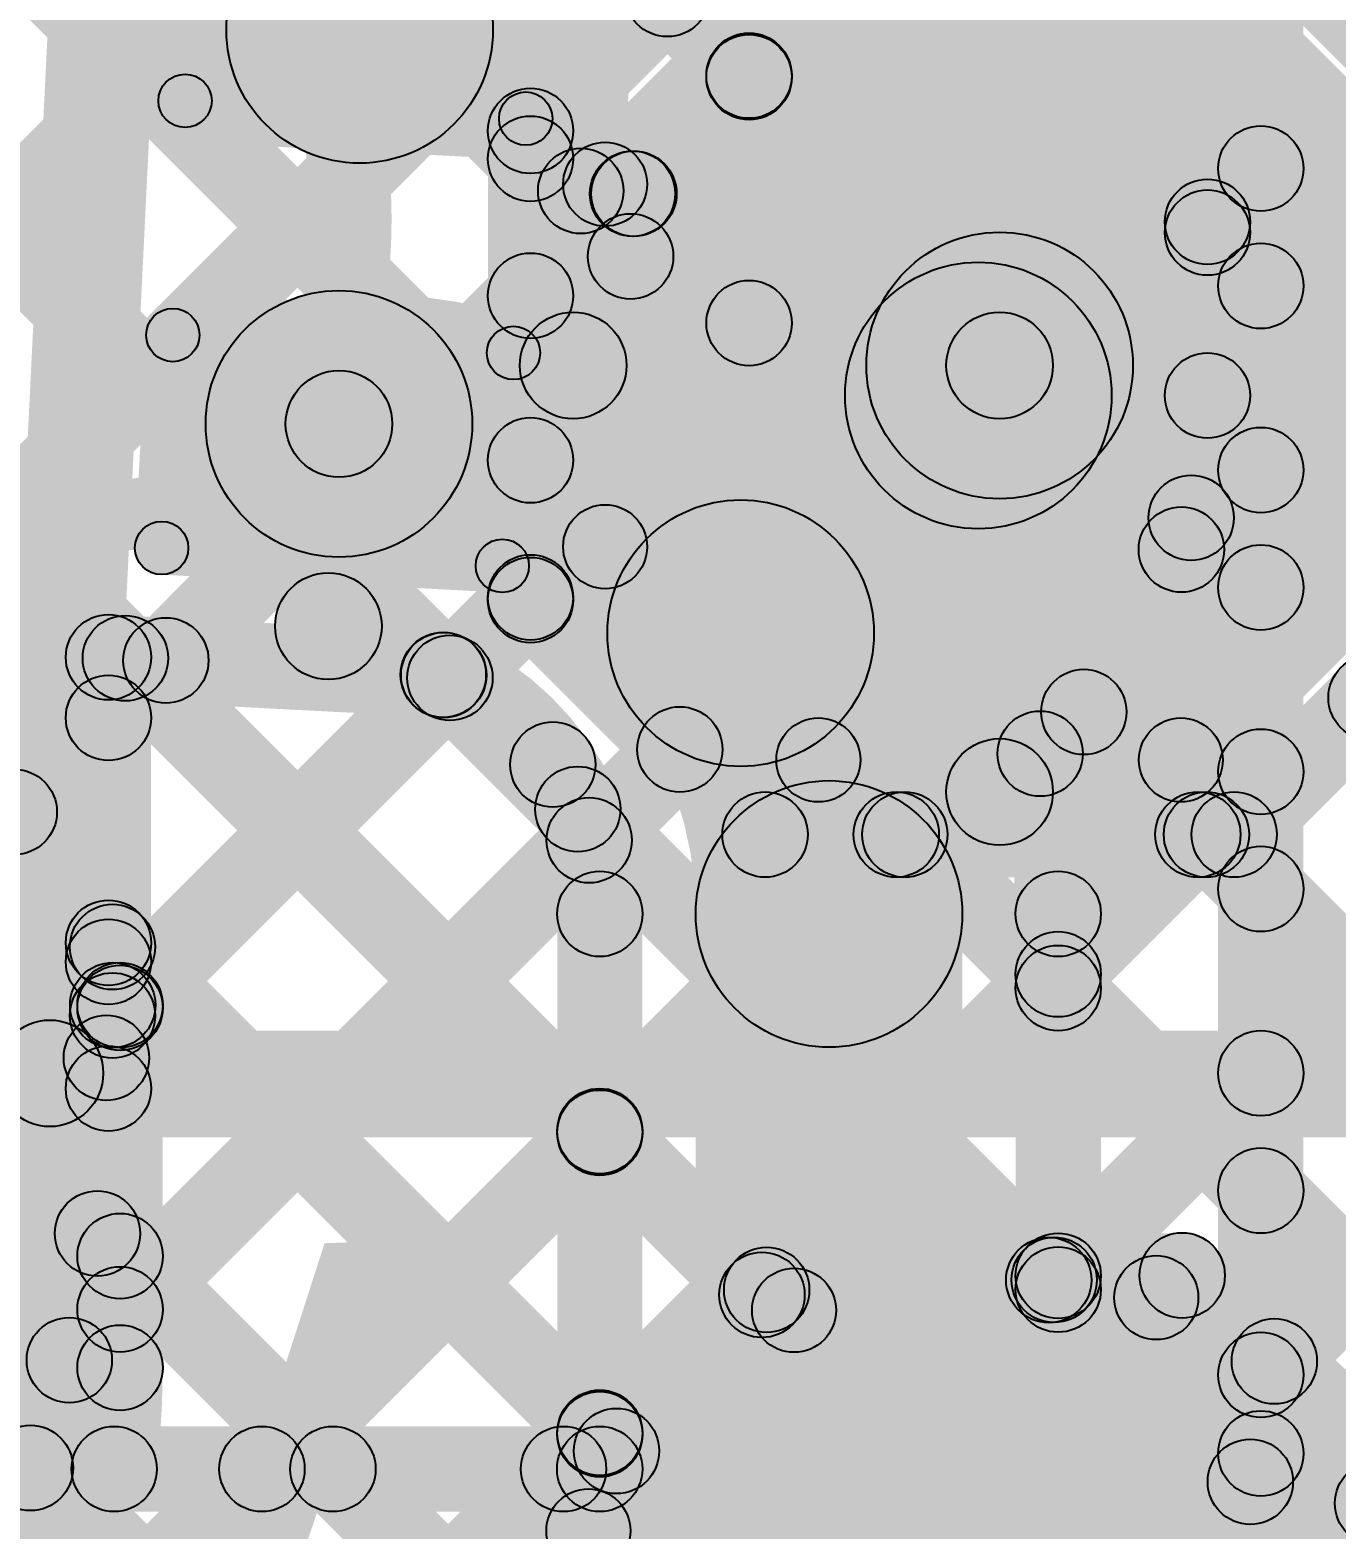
# Model space of a CAD drawing. Header units: millimetres. Extents: x -2.17 to 2.17, y -2.17 to 2.17.
# Drawn here: x -1.3089 to -1.1864, y -0.0417 to 0.0989 of the extents above; entities that cross this region are included whole.
import ezdxf

# ---------------------------------------------------------------- set-up
doc = ezdxf.new("R2010")
doc.units = ezdxf.units.MM
doc.header["$MEASUREMENT"] = 0
for name, color, linetype in [('BottomLayer', 5, 'Continuous'), ('BottomOverlay', 54, 'Continuous'), ('BottomPaste', 16, 'Continuous'), ('BottomSolder', 6, 'Continuous'), ('Mechanical1', 6, 'Continuous'), ('Mechanical2', 216, 'Continuous'), ('TopLayer', 1, 'Continuous'), ('TopOverlay', 2, 'Continuous'), ('TopPaste', 8, 'Continuous'), ('TopSolder', 216, 'Continuous')]:
    doc.layers.add(name, color=color, linetype=linetype)

# ---------------------------------------------------------------- blocks, each defined once
blk = doc.blocks.new('TEST_POINT_B_107')
at = {"layer": 'BottomLayer'}
blk.add_hatch(color=5, dxfattribs=at).paths.add_polyline_path([(0.015, 0.03), (-0.015, 0.03), (-0.03, 0.015), (-0.03, -0.015), (-0.015, -0.03), (0.015, -0.03), (0.03, -0.015), (0.03, 0.015)])
at = {"layer": 'BottomOverlay'}
h = blk.add_hatch(color=54, dxfattribs=at)
edge = h.paths.add_edge_path()
edge.add_arc((-0.017, 0.037), 0.00394, 0, 360)
h = blk.add_hatch(color=54, dxfattribs=at)
edge = h.paths.add_edge_path()
edge.add_arc((-0.017, 0.037), 0.00394, 0, 360)
h = blk.add_hatch(color=54, dxfattribs=at)
edge = h.paths.add_edge_path()
edge.add_arc((-0.017, 0.037), 0.00394, 0, 360)
for points in [[(0.017, 0.04094), (0.017, 0.03306), (-0.017, 0.03306), (-0.017, 0.04094)], [(0.017, 0.04094), (0.017, 0.03306), (-0.017, 0.03306), (-0.017, 0.04094)], [(-0.01978, 0.03978), (-0.01422, 0.03422), (-0.03422, 0.01422), (-0.03978, 0.01978)], [(0.03978, 0.01978), (0.03422, 0.01422), (0.01422, 0.03422), (0.01978, 0.03978)], [(-0.04094, 0.017), (-0.03306, 0.017), (-0.03306, -0.017), (-0.04094, -0.017)], [(0.03306, 0.017), (0.04094, 0.017), (0.04094, -0.017), (0.03306, -0.017)], [(-0.01422, -0.03422), (-0.01978, -0.03978), (-0.03978, -0.01978), (-0.03422, -0.01422)], [(0.03422, -0.01422), (0.03978, -0.01978), (0.01978, -0.03978), (0.01422, -0.03422)], [(0.017, -0.03306), (0.017, -0.04094), (-0.017, -0.04094), (-0.017, -0.03306)], [(0.017, -0.03306), (0.017, -0.04094), (-0.017, -0.04094), (-0.017, -0.03306)]]:
    blk.add_hatch(color=54, dxfattribs=at).paths.add_polyline_path(points)
h = blk.add_hatch(color=54, dxfattribs=at)
edge = h.paths.add_edge_path()
edge.add_arc((0.017, 0.037), 0.00394, 0, 360)
h = blk.add_hatch(color=54, dxfattribs=at)
edge = h.paths.add_edge_path()
edge.add_arc((0.017, 0.037), 0.00394, 0, 360)
h = blk.add_hatch(color=54, dxfattribs=at)
edge = h.paths.add_edge_path()
edge.add_arc((0.017, 0.037), 0.00394, 0, 360)
h = blk.add_hatch(color=54, dxfattribs=at)
edge = h.paths.add_edge_path()
edge.add_arc((-0.037, 0.017), 0.00394, 0, 360)
h = blk.add_hatch(color=54, dxfattribs=at)
edge = h.paths.add_edge_path()
edge.add_arc((-0.037, 0.017), 0.00394, 0, 360)
h = blk.add_hatch(color=54, dxfattribs=at)
edge = h.paths.add_edge_path()
edge.add_arc((0.037, 0.017), 0.00394, 0, 360)
h = blk.add_hatch(color=54, dxfattribs=at)
edge = h.paths.add_edge_path()
edge.add_arc((0.037, 0.017), 0.00394, 0, 360)
h = blk.add_hatch(color=54, dxfattribs=at)
edge = h.paths.add_edge_path()
edge.add_arc((-0.037, -0.017), 0.00394, 0, 360)
h = blk.add_hatch(color=54, dxfattribs=at)
edge = h.paths.add_edge_path()
edge.add_arc((-0.037, -0.017), 0.00394, 0, 360)
h = blk.add_hatch(color=54, dxfattribs=at)
edge = h.paths.add_edge_path()
edge.add_arc((0.037, -0.017), 0.00394, 0, 360)
h = blk.add_hatch(color=54, dxfattribs=at)
edge = h.paths.add_edge_path()
edge.add_arc((0.037, -0.017), 0.00394, 0, 360)
h = blk.add_hatch(color=54, dxfattribs=at)
edge = h.paths.add_edge_path()
edge.add_arc((-0.017, -0.037), 0.00394, 0, 360)
h = blk.add_hatch(color=54, dxfattribs=at)
edge = h.paths.add_edge_path()
edge.add_arc((-0.017, -0.037), 0.00394, 0, 360)
h = blk.add_hatch(color=54, dxfattribs=at)
edge = h.paths.add_edge_path()
edge.add_arc((-0.017, -0.037), 0.00394, 0, 360)
h = blk.add_hatch(color=54, dxfattribs=at)
edge = h.paths.add_edge_path()
edge.add_arc((0.017, -0.037), 0.00394, 0, 360)
h = blk.add_hatch(color=54, dxfattribs=at)
edge = h.paths.add_edge_path()
edge.add_arc((0.017, -0.037), 0.00394, 0, 360)
h = blk.add_hatch(color=54, dxfattribs=at)
edge = h.paths.add_edge_path()
edge.add_arc((0.017, -0.037), 0.00394, 0, 360)
at = {"layer": 'BottomPaste'}
blk.add_hatch(color=16, dxfattribs=at).paths.add_polyline_path([(0.015, 0.03), (-0.015, 0.03), (-0.03, 0.015), (-0.03, -0.015), (-0.015, -0.03), (0.015, -0.03), (0.03, -0.015), (0.03, 0.015)])
at = {"layer": 'BottomSolder'}
blk.add_hatch(color=6, dxfattribs=at).paths.add_polyline_path([(0.017, 0.034), (-0.017, 0.034), (-0.034, 0.017), (-0.034, -0.017), (-0.017, -0.034), (0.017, -0.034), (0.034, -0.017), (0.034, 0.017)])
at = {"layer": 'BottomOverlay'}
for centre in [(-0.017, 0.037), (-0.017, 0.037), (-0.017, 0.037), (0.017, 0.037), (0.017, 0.037), (0.017, 0.037), (-0.037, 0.017), (-0.037, 0.017), (0.037, 0.017), (0.037, 0.017), (-0.037, -0.017), (-0.037, -0.017), (0.037, -0.017), (0.037, -0.017), (-0.017, -0.037), (-0.017, -0.037), (-0.017, -0.037), (0.017, -0.037), (0.017, -0.037), (0.017, -0.037)]:
    blk.add_circle(centre, 0.00394, dxfattribs=at)
blk = doc.blocks.new('TEST_POINT_B_112')
at = {"layer": 'BottomLayer'}
blk.add_hatch(color=5, dxfattribs=at).paths.add_polyline_path([(0.015, 0.03), (-0.015, 0.03), (-0.03, 0.015), (-0.03, -0.015), (-0.015, -0.03), (0.015, -0.03), (0.03, -0.015), (0.03, 0.015)])
at = {"layer": 'BottomOverlay'}
h = blk.add_hatch(color=54, dxfattribs=at)
edge = h.paths.add_edge_path()
edge.add_arc((-0.017, 0.037), 0.00394, 0, 360)
h = blk.add_hatch(color=54, dxfattribs=at)
edge = h.paths.add_edge_path()
edge.add_arc((-0.017, 0.037), 0.00394, 0, 360)
h = blk.add_hatch(color=54, dxfattribs=at)
edge = h.paths.add_edge_path()
edge.add_arc((-0.017, 0.037), 0.00394, 0, 360)
for points in [[(0.017, 0.04094), (0.017, 0.03306), (-0.017, 0.03306), (-0.017, 0.04094)], [(0.017, 0.04094), (0.017, 0.03306), (-0.017, 0.03306), (-0.017, 0.04094)], [(-0.01978, 0.03978), (-0.01422, 0.03422), (-0.03422, 0.01422), (-0.03978, 0.01978)], [(0.03978, 0.01978), (0.03422, 0.01422), (0.01422, 0.03422), (0.01978, 0.03978)], [(-0.03306, -0.017), (-0.04094, -0.017), (-0.04094, 0.017), (-0.03306, 0.017)], [(0.04094, -0.017), (0.03306, -0.017), (0.03306, 0.017), (0.04094, 0.017)], [(-0.01422, -0.03422), (-0.01978, -0.03978), (-0.03978, -0.01978), (-0.03422, -0.01422)], [(0.03422, -0.01422), (0.03978, -0.01978), (0.01978, -0.03978), (0.01422, -0.03422)], [(0.017, -0.03306), (0.017, -0.04094), (-0.017, -0.04094), (-0.017, -0.03306)], [(0.017, -0.03306), (0.017, -0.04094), (-0.017, -0.04094), (-0.017, -0.03306)]]:
    blk.add_hatch(color=54, dxfattribs=at).paths.add_polyline_path(points)
h = blk.add_hatch(color=54, dxfattribs=at)
edge = h.paths.add_edge_path()
edge.add_arc((0.017, 0.037), 0.00394, 0, 360)
h = blk.add_hatch(color=54, dxfattribs=at)
edge = h.paths.add_edge_path()
edge.add_arc((0.017, 0.037), 0.00394, 0, 360)
h = blk.add_hatch(color=54, dxfattribs=at)
edge = h.paths.add_edge_path()
edge.add_arc((0.017, 0.037), 0.00394, 0, 360)
h = blk.add_hatch(color=54, dxfattribs=at)
edge = h.paths.add_edge_path()
edge.add_arc((-0.037, 0.017), 0.00394, 0, 360)
h = blk.add_hatch(color=54, dxfattribs=at)
edge = h.paths.add_edge_path()
edge.add_arc((-0.037, 0.017), 0.00394, 0, 360)
h = blk.add_hatch(color=54, dxfattribs=at)
edge = h.paths.add_edge_path()
edge.add_arc((0.037, 0.017), 0.00394, 0, 360)
h = blk.add_hatch(color=54, dxfattribs=at)
edge = h.paths.add_edge_path()
edge.add_arc((0.037, 0.017), 0.00394, 0, 360)
h = blk.add_hatch(color=54, dxfattribs=at)
edge = h.paths.add_edge_path()
edge.add_arc((-0.037, -0.017), 0.00394, 0, 360)
h = blk.add_hatch(color=54, dxfattribs=at)
edge = h.paths.add_edge_path()
edge.add_arc((-0.037, -0.017), 0.00394, 0, 360)
h = blk.add_hatch(color=54, dxfattribs=at)
edge = h.paths.add_edge_path()
edge.add_arc((0.037, -0.017), 0.00394, 0, 360)
h = blk.add_hatch(color=54, dxfattribs=at)
edge = h.paths.add_edge_path()
edge.add_arc((0.037, -0.017), 0.00394, 0, 360)
h = blk.add_hatch(color=54, dxfattribs=at)
edge = h.paths.add_edge_path()
edge.add_arc((-0.017, -0.037), 0.00394, 0, 360)
h = blk.add_hatch(color=54, dxfattribs=at)
edge = h.paths.add_edge_path()
edge.add_arc((-0.017, -0.037), 0.00394, 0, 360)
h = blk.add_hatch(color=54, dxfattribs=at)
edge = h.paths.add_edge_path()
edge.add_arc((-0.017, -0.037), 0.00394, 0, 360)
h = blk.add_hatch(color=54, dxfattribs=at)
edge = h.paths.add_edge_path()
edge.add_arc((0.017, -0.037), 0.00394, 0, 360)
h = blk.add_hatch(color=54, dxfattribs=at)
edge = h.paths.add_edge_path()
edge.add_arc((0.017, -0.037), 0.00394, 0, 360)
h = blk.add_hatch(color=54, dxfattribs=at)
edge = h.paths.add_edge_path()
edge.add_arc((0.017, -0.037), 0.00394, 0, 360)
at = {"layer": 'BottomPaste'}
blk.add_hatch(color=16, dxfattribs=at).paths.add_polyline_path([(0.015, 0.03), (-0.015, 0.03), (-0.03, 0.015), (-0.03, -0.015), (-0.015, -0.03), (0.015, -0.03), (0.03, -0.015), (0.03, 0.015)])
at = {"layer": 'BottomSolder'}
blk.add_hatch(color=6, dxfattribs=at).paths.add_polyline_path([(0.017, 0.034), (-0.017, 0.034), (-0.034, 0.017), (-0.034, -0.017), (-0.017, -0.034), (0.017, -0.034), (0.034, -0.017), (0.034, 0.017)])
at = {"layer": 'BottomOverlay'}
for centre in [(-0.017, 0.037), (-0.017, 0.037), (-0.017, 0.037), (0.017, 0.037), (0.017, 0.037), (0.017, 0.037), (-0.037, 0.017), (-0.037, 0.017), (0.037, 0.017), (0.037, 0.017), (-0.037, -0.017), (-0.037, -0.017), (0.037, -0.017), (0.037, -0.017), (-0.017, -0.037), (-0.017, -0.037), (-0.017, -0.037), (0.017, -0.037), (0.017, -0.037), (0.017, -0.037)]:
    blk.add_circle(centre, 0.00394, dxfattribs=at)
blk = doc.blocks.new('C__0402_349')
at = {"layer": 'TopLayer'}
for points in [[(-0.0275, -0.0125), (-0.0275, 0.0125), (-0.0095, 0.0125), (-0.0095, -0.0125)], [(0.0095, -0.0125), (0.0095, 0.0125), (0.0275, 0.0125), (0.0275, -0.0125)]]:
    blk.add_hatch(color=1, dxfattribs=at).paths.add_polyline_path(points)
at = {"layer": 'TopOverlay'}
h = blk.add_hatch(color=2, dxfattribs=at)
edge = h.paths.add_edge_path()
edge.add_arc((-0.031, 0.016), 0.0025, 0, 360)
h = blk.add_hatch(color=2, dxfattribs=at)
edge = h.paths.add_edge_path()
edge.add_arc((-0.031, 0.016), 0.0025, 0, 360)
for points in [[(-0.031, 0.0135), (-0.031, 0.0185), (-0.011, 0.0185), (-0.011, 0.0135)], [(0.011, 0.0135), (0.011, 0.0185), (0.031, 0.0185), (0.031, 0.0135)], [(-0.0335, 0.016), (-0.0285, 0.016), (-0.0285, -0.016), (-0.0335, -0.016)], [(0.0285, 0.016), (0.0335, 0.016), (0.0335, -0.016), (0.0285, -0.016)], [(-0.031, -0.0185), (-0.031, -0.0135), (-0.011, -0.0135), (-0.011, -0.0185)], [(0.011, -0.0185), (0.011, -0.0135), (0.031, -0.0135), (0.031, -0.0185)]]:
    blk.add_hatch(color=2, dxfattribs=at).paths.add_polyline_path(points)
h = blk.add_hatch(color=2, dxfattribs=at)
edge = h.paths.add_edge_path()
edge.add_arc((-0.011, 0.016), 0.0025, 0, 360)
h = blk.add_hatch(color=2, dxfattribs=at)
edge = h.paths.add_edge_path()
edge.add_arc((0.011, 0.016), 0.0025, 0, 360)
h = blk.add_hatch(color=2, dxfattribs=at)
edge = h.paths.add_edge_path()
edge.add_arc((0.031, 0.016), 0.0025, 0, 360)
h = blk.add_hatch(color=2, dxfattribs=at)
edge = h.paths.add_edge_path()
edge.add_arc((0.031, 0.016), 0.0025, 0, 360)
h = blk.add_hatch(color=2, dxfattribs=at)
edge = h.paths.add_edge_path()
edge.add_arc((-0.031, -0.016), 0.0025, 0, 360)
h = blk.add_hatch(color=2, dxfattribs=at)
edge = h.paths.add_edge_path()
edge.add_arc((-0.031, -0.016), 0.0025, 0, 360)
h = blk.add_hatch(color=2, dxfattribs=at)
edge = h.paths.add_edge_path()
edge.add_arc((-0.011, -0.016), 0.0025, 0, 360)
h = blk.add_hatch(color=2, dxfattribs=at)
edge = h.paths.add_edge_path()
edge.add_arc((0.011, -0.016), 0.0025, 0, 360)
h = blk.add_hatch(color=2, dxfattribs=at)
edge = h.paths.add_edge_path()
edge.add_arc((0.031, -0.016), 0.0025, 0, 360)
h = blk.add_hatch(color=2, dxfattribs=at)
edge = h.paths.add_edge_path()
edge.add_arc((0.031, -0.016), 0.0025, 0, 360)
at = {"layer": 'TopPaste'}
for points in [[(-0.0275, -0.0125), (-0.0275, 0.0125), (-0.0095, 0.0125), (-0.0095, -0.0125)], [(0.0095, -0.0125), (0.0095, 0.0125), (0.0275, 0.0125), (0.0275, -0.0125)]]:
    blk.add_hatch(color=8, dxfattribs=at).paths.add_polyline_path(points)
at = {"layer": 'TopSolder'}
for points in [[(-0.02986, -0.01486), (-0.02986, 0.01486), (-0.00714, 0.01486), (-0.00714, -0.01486)], [(0.00714, -0.01486), (0.00714, 0.01486), (0.02986, 0.01486), (0.02986, -0.01486)]]:
    blk.add_hatch(color=216, dxfattribs=at).paths.add_polyline_path(points)
at = {"layer": 'TopOverlay'}
for centre in [(-0.031, 0.016), (-0.031, 0.016), (-0.011, 0.016), (0.011, 0.016), (0.031, 0.016), (0.031, 0.016), (-0.031, -0.016), (-0.031, -0.016), (-0.011, -0.016), (0.011, -0.016), (0.031, -0.016), (0.031, -0.016)]:
    blk.add_circle(centre, 0.0025, dxfattribs=at)

msp = doc.modelspace()

# ---------------------------------------------------------------- hatches: boundary and pattern name
at = {"layer": 'BottomLayer'}
for points in [[(-1.51479, 0.24906), (-1.50913, 0.25472), (-1.23746, -0.01695), (-1.24311, -0.02261)], [(-1.4865, 0.24906), (-1.48084, 0.25472), (-1.21056, -0.01556), (-1.21622, -0.02122)], [(-1.45822, 0.24906), (-1.45256, 0.25472), (-1.25917, 0.06133), (-1.26483, 0.05567)], [(-1.42993, 0.24906), (-1.42428, 0.25472), (-1.25917, 0.08961), (-1.26483, 0.08396)], [(-1.2055, 0.06739), (-1.2305, 0.06739), (-1.2305, 0.17639), (-1.2055, 0.17639)], [(-1.45617, -0.06933), (-1.46183, -0.06367), (-1.24233, 0.15583), (-1.23667, 0.15017)], [(-1.42788, -0.06933), (-1.43354, -0.06367), (-1.24233, 0.12754), (-1.23667, 0.12188)], [(-1.25917, 0.08656), (-1.26483, 0.09222), (-1.24283, 0.11422), (-1.23717, 0.10856)], [(-1.19883, 0.10856), (-1.19317, 0.11422), (-1.17117, 0.09222), (-1.17683, 0.08656)], [(-1.258, 0.04539), (-1.266, 0.04539), (-1.266, 0.08939), (-1.258, 0.08939)], [(-1.218, 0.05489), (-1.218, 0.07989), (-1.12, 0.07989), (-1.12, 0.05489)], [(-1.30759, 0.02268), (-1.31325, 0.02833), (-1.26483, 0.07676), (-1.25917, 0.0711)], [(-1.258, 0.06239), (-1.258, 0.07239), (-1.218, 0.07239), (-1.218, 0.06239)], [(-1.213, 0.02739), (-1.223, 0.02739), (-1.223, 0.06739), (-1.213, 0.06739)], [(-1.29767, 0.00432), (-1.30333, 0.00997), (-1.26483, 0.04847), (-1.25917, 0.04282)], [(-1.26483, 0.04256), (-1.25917, 0.04822), (-1.23717, 0.02622), (-1.24283, 0.02056)], [(-1.21005, -0.0212), (-1.21571, -0.01554), (-1.15145, 0.04872), (-1.14579, 0.04306)], [(-1.19317, 0.02056), (-1.19883, 0.02622), (-1.17683, 0.04822), (-1.17117, 0.04256)], [(-1.29767, -0.02397), (-1.30333, -0.01831), (-1.25081, 0.0342), (-1.24516, 0.02855)], [(-1.24, 0.01939), (-1.24, 0.02739), (-1.196, 0.02739), (-1.196, 0.01939)], [(-1.28436, -0.03894), (-1.29002, -0.03328), (-1.23052, 0.02622), (-1.22486, 0.02056)], [(-1.25607, -0.03894), (-1.26173, -0.03328), (-1.20223, 0.02622), (-1.19657, 0.02056)], [(-1.22972, 0.02056), (-1.22406, 0.02622), (-1.02256, -0.17528), (-1.02822, -0.18094)], [(-1.20143, 0.02056), (-1.19578, 0.02622), (-0.99428, -0.17528), (-0.99993, -0.18094)], [(-1.18941, -0.02884), (-1.19506, -0.02318), (-1.14719, 0.02469), (-1.14153, 0.01903)], [(-1.30403, 0.01003), (-1.29838, 0.01568), (-1.25111, -0.03159), (-1.25676, -0.03725)], [(-1.2965, -0.02661), (-1.3045, -0.02661), (-1.3045, 0.00739), (-1.2965, 0.00739)], [(-1.30333, -0.01897), (-1.29767, -0.01331), (-1.2777, -0.03328), (-1.28335, -0.03894)], [(-1.23971, -0.02331), (-1.23999, -0.01532), (-1.20101, -0.01396), (-1.20073, -0.02195)], [(-1.2036, -0.02088), (-1.19815, -0.01503), (-1.17798, -0.03384), (-1.18343, -0.03969)], [(-1.25259, -0.03884), (-1.25844, -0.03338), (-1.24277, -0.01659), (-1.23692, -0.02204)], [(-1.30105, -0.04011), (-1.30105, -0.03211), (-1.25551, -0.03211), (-1.25551, -0.04011)]]:
    msp.add_hatch(color=5, dxfattribs=at).paths.add_polyline_path(points)
h = msp.add_hatch(color=5, dxfattribs=at)
edge = h.paths.add_edge_path()
edge.add_arc((-1.24916, 0.10223), 0.004, 0, 360)
h = msp.add_hatch(color=5, dxfattribs=at)
edge = h.paths.add_edge_path()
edge.add_arc((-1.262, 0.08939), 0.004, 0, 360)
h = msp.add_hatch(color=5, dxfattribs=at)
edge = h.paths.add_edge_path()
edge.add_arc((-1.262, 0.08939), 0.004, 0, 360)
h = msp.add_hatch(color=5, dxfattribs=at)
edge = h.paths.add_edge_path()
edge.add_arc((-1.262, 0.08678), 0.004, 0, 360)
h = msp.add_hatch(color=5, dxfattribs=at)
edge = h.paths.add_edge_path()
edge.add_arc((-1.218, 0.06739), 0.0125, 0, 360)
h = msp.add_hatch(color=5, dxfattribs=at)
edge = h.paths.add_edge_path()
edge.add_arc((-1.218, 0.06739), 0.0125, 0, 360)
h = msp.add_hatch(color=5, dxfattribs=at)
edge = h.paths.add_edge_path()
edge.add_arc((-1.262, 0.07393), 0.004, 0, 360)
h = msp.add_hatch(color=5, dxfattribs=at)
edge = h.paths.add_edge_path()
edge.add_arc((-1.258, 0.06739), 0.005, 0, 360)
h = msp.add_hatch(color=5, dxfattribs=at)
edge = h.paths.add_edge_path()
edge.add_arc((-1.218, 0.06739), 0.005, 0, 360)
h = msp.add_hatch(color=5, dxfattribs=at)
edge = h.paths.add_edge_path()
edge.add_arc((-1.218, 0.06739), 0.005, 0, 360)
h = msp.add_hatch(color=5, dxfattribs=at)
edge = h.paths.add_edge_path()
edge.add_arc((-1.262, 0.0585), 0.004, 0, 360)
h = msp.add_hatch(color=5, dxfattribs=at)
edge = h.paths.add_edge_path()
edge.add_arc((-1.262, 0.04564), 0.004, 0, 360)
h = msp.add_hatch(color=5, dxfattribs=at)
edge = h.paths.add_edge_path()
edge.add_arc((-1.262, 0.04539), 0.004, 0, 360)
h = msp.add_hatch(color=5, dxfattribs=at)
edge = h.paths.add_edge_path()
edge.add_arc((-1.262, 0.04539), 0.004, 0, 360)
h = msp.add_hatch(color=5, dxfattribs=at)
edge = h.paths.add_edge_path()
edge.add_arc((-1.18316, 0.03623), 0.004, 0, 360)
h = msp.add_hatch(color=5, dxfattribs=at)
edge = h.paths.add_edge_path()
edge.add_arc((-1.24799, 0.03138), 0.004, 0, 360)
h = msp.add_hatch(color=5, dxfattribs=at)
edge = h.paths.add_edge_path()
edge.add_arc((-1.218, 0.02739), 0.005, 0, 360)
h = msp.add_hatch(color=5, dxfattribs=at)
edge = h.paths.add_edge_path()
edge.add_arc((-1.31042, 0.02551), 0.004, 0, 360)
h = msp.add_hatch(color=5, dxfattribs=at)
edge = h.paths.add_edge_path()
edge.add_arc((-1.24, 0.02339), 0.004, 0, 360)
h = msp.add_hatch(color=5, dxfattribs=at)
edge = h.paths.add_edge_path()
edge.add_arc((-1.24, 0.02339), 0.004, 0, 360)
h = msp.add_hatch(color=5, dxfattribs=at)
edge = h.paths.add_edge_path()
edge.add_arc((-1.22769, 0.02339), 0.004, 0, 360)
h = msp.add_hatch(color=5, dxfattribs=at)
edge = h.paths.add_edge_path()
edge.add_arc((-1.22689, 0.02339), 0.004, 0, 360)
h = msp.add_hatch(color=5, dxfattribs=at)
edge = h.paths.add_edge_path()
edge.add_arc((-1.1994, 0.02339), 0.004, 0, 360)
h = msp.add_hatch(color=5, dxfattribs=at)
edge = h.paths.add_edge_path()
edge.add_arc((-1.1986, 0.02339), 0.004, 0, 360)
h = msp.add_hatch(color=5, dxfattribs=at)
edge = h.paths.add_edge_path()
edge.add_arc((-1.196, 0.02339), 0.004, 0, 360)
h = msp.add_hatch(color=5, dxfattribs=at)
edge = h.paths.add_edge_path()
edge.add_arc((-1.196, 0.02339), 0.004, 0, 360)
h = msp.add_hatch(color=5, dxfattribs=at)
edge = h.paths.add_edge_path()
edge.add_arc((-1.30121, 0.01285), 0.004, 0, 360)
h = msp.add_hatch(color=5, dxfattribs=at)
edge = h.paths.add_edge_path()
edge.add_arc((-1.3005, 0.00739), 0.004, 0, 360)
h = msp.add_hatch(color=5, dxfattribs=at)
edge = h.paths.add_edge_path()
edge.add_arc((-1.3005, 0.00739), 0.004, 0, 360)
h = msp.add_hatch(color=5, dxfattribs=at)
edge = h.paths.add_edge_path()
edge.add_arc((-1.3005, 0.00714), 0.004, 0, 360)
h = msp.add_hatch(color=5, dxfattribs=at)
edge = h.paths.add_edge_path()
edge.add_arc((-1.3005, -0.01614), 0.004, 0, 360)
h = msp.add_hatch(color=5, dxfattribs=at)
edge = h.paths.add_edge_path()
edge.add_arc((-1.20087, -0.01795), 0.004, 0, 360)
h = msp.add_hatch(color=5, dxfattribs=at)
edge = h.paths.add_edge_path()
edge.add_arc((-1.20087, -0.01795), 0.004, 0, 360)
h = msp.add_hatch(color=5, dxfattribs=at)
edge = h.paths.add_edge_path()
edge.add_arc((-1.23985, -0.01931), 0.004, 0, 360)
h = msp.add_hatch(color=5, dxfattribs=at)
edge = h.paths.add_edge_path()
edge.add_arc((-1.23985, -0.01931), 0.004, 0, 360)
h = msp.add_hatch(color=5, dxfattribs=at)
edge = h.paths.add_edge_path()
edge.add_arc((-1.21339, -0.01839), 0.004, 0, 360)
h = msp.add_hatch(color=5, dxfattribs=at)
edge = h.paths.add_edge_path()
edge.add_arc((-1.21288, -0.01837), 0.004, 0, 360)
h = msp.add_hatch(color=5, dxfattribs=at)
edge = h.paths.add_edge_path()
edge.add_arc((-1.24029, -0.01978), 0.004, 0, 360)
h = msp.add_hatch(color=5, dxfattribs=at)
edge = h.paths.add_edge_path()
edge.add_arc((-1.3005, -0.02114), 0.004, 0, 360)
h = msp.add_hatch(color=5, dxfattribs=at)
edge = h.paths.add_edge_path()
edge.add_arc((-1.19223, -0.02601), 0.004, 0, 360)
h = msp.add_hatch(color=5, dxfattribs=at)
edge = h.paths.add_edge_path()
edge.add_arc((-1.3005, -0.02661), 0.004, 0, 360)
h = msp.add_hatch(color=5, dxfattribs=at)
edge = h.paths.add_edge_path()
edge.add_arc((-1.3005, -0.02661), 0.004, 0, 360)
h = msp.add_hatch(color=5, dxfattribs=at)
edge = h.paths.add_edge_path()
edge.add_arc((-1.25393, -0.03442), 0.004, 0, 360)
h = msp.add_hatch(color=5, dxfattribs=at)
edge = h.paths.add_edge_path()
edge.add_arc((-1.30105, -0.03611), 0.004, 0, 360)
h = msp.add_hatch(color=5, dxfattribs=at)
edge = h.paths.add_edge_path()
edge.add_arc((-1.30105, -0.03611), 0.004, 0, 360)
h = msp.add_hatch(color=5, dxfattribs=at)
edge = h.paths.add_edge_path()
edge.add_arc((-1.28719, -0.03611), 0.004, 0, 360)
h = msp.add_hatch(color=5, dxfattribs=at)
edge = h.paths.add_edge_path()
edge.add_arc((-1.28053, -0.03611), 0.004, 0, 360)
h = msp.add_hatch(color=5, dxfattribs=at)
edge = h.paths.add_edge_path()
edge.add_arc((-1.2589, -0.03611), 0.004, 0, 360)
h = msp.add_hatch(color=5, dxfattribs=at)
edge = h.paths.add_edge_path()
edge.add_arc((-1.25551, -0.03611), 0.004, 0, 360)
h = msp.add_hatch(color=5, dxfattribs=at)
edge = h.paths.add_edge_path()
edge.add_arc((-1.25551, -0.03611), 0.004, 0, 360)
at = {"layer": 'BottomSolder'}
h = msp.add_hatch(color=6, dxfattribs=at)
edge = h.paths.add_edge_path()
edge.add_arc((-1.322, 0.00739), 0.01581, 0, 360)
at = {"layer": 'Mechanical1'}
msp.add_hatch(color=6, dxfattribs=at).paths.add_polyline_path([(-2.164, -0.005), (-2.164, 0.005), (0, 0.005), (0, -0.005)])
at = {"layer": 'Mechanical2'}
h = msp.add_hatch(color=216, dxfattribs=at)
edge = h.paths.add_edge_path()
edge.add_arc((-1.30709, 0.001), 0.005, 0, 360)
at = {"layer": 'TopLayer'}
for points in [[(-1.2075, 0.06457), (-1.2325, 0.06457), (-1.2325, 0.2032), (-1.2075, 0.2032)], [(-1.1945, 0.06457), (-1.2025, 0.06457), (-1.2025, 0.18372), (-1.1945, 0.18372)], [(-1.2375, 0.07137), (-1.2455, 0.07137), (-1.2455, 0.18077), (-1.2375, 0.18077)], [(-1.1895, -0.03465), (-1.1975, -0.03465), (-1.1975, 0.1343), (-1.1895, 0.1343)], [(-1.2533, 0.08355), (-1.26129, 0.08397), (-1.25961, 0.11592), (-1.25162, 0.1155)], [(-1.2588, 0.10621), (-1.25314, 0.11187), (-1.23867, 0.0974), (-1.24433, 0.09174)], [(-1.2496, 0.08067), (-1.25525, 0.08633), (-1.24433, 0.09726), (-1.23867, 0.0916)], [(-1.19567, 0.07803), (-1.20133, 0.08369), (-1.19633, 0.08869), (-1.19067, 0.08303)], [(-1.2575, 0.07976), (-1.25708, 0.08775), (-1.25209, 0.08749), (-1.25251, 0.0795)], [(-1.24861, 0.07741), (-1.2566, 0.07783), (-1.2563, 0.08371), (-1.24831, 0.08329)], [(-1.20133, 0.07703), (-1.19567, 0.08268), (-1.19067, 0.07768), (-1.19633, 0.07203)], [(-1.27597, 0.04268), (-1.28596, 0.0432), (-1.28496, 0.06218), (-1.27498, 0.06165)], [(-1.19812, 0.04729), (-1.20378, 0.05295), (-1.19633, 0.0604), (-1.19067, 0.05475)], [(-1.20286, 0.05027), (-1.1972, 0.05593), (-1.19067, 0.0494), (-1.19633, 0.04374)], [(-1.3018, 0.03602), (-1.30138, 0.04401), (-1.26997, 0.04236), (-1.27039, 0.03438)], [(-1.29876, 0.03151), (-1.30442, 0.03717), (-1.29902, 0.04256), (-1.29337, 0.03691)], [(-1.30283, 0.0371), (-1.29717, 0.04276), (-1.25267, -0.00174), (-1.25833, -0.0074)], [(-1.29838, 0.00361), (-1.30404, 0.00926), (-1.27238, 0.04092), (-1.26673, 0.03526)], [(-1.27296, 0.03552), (-1.26731, 0.04118), (-1.25473, 0.02861), (-1.26039, 0.02295)], [(-1.29759, 0.01146), (-1.30559, 0.01146), (-1.30559, 0.04002), (-1.29759, 0.04002)], [(-1.21293, 0.03206), (-1.20727, 0.03771), (-1.19067, 0.02111), (-1.19633, 0.01546)], [(-1.20967, 0.00746), (-1.21533, 0.01312), (-1.19633, 0.03212), (-1.19067, 0.02646)], [(-1.30244, -0.02873), (-1.30809, -0.02308), (-1.25933, 0.02569), (-1.25367, 0.02003)], [(-1.30442, 0.01041), (-1.29876, 0.01607), (-1.25267, -0.03002), (-1.25833, -0.03568)], [(-1.2515, -0.10901), (-1.2595, -0.10901), (-1.2595, 0.01595), (-1.2515, 0.01595)], [(-1.2215, -0.14861), (-1.2465, -0.14861), (-1.2465, 0.01595), (-1.2215, 0.01595)], [(-1.2085, -0.14861), (-1.2165, -0.14861), (-1.2165, 0.01595), (-1.2085, 0.01595)], [(-1.21533, 0.00617), (-1.20967, 0.01183), (-1.19067, -0.00717), (-1.19633, -0.01283)], [(-1.20967, -0.02082), (-1.21533, -0.01516), (-1.19633, 0.00384), (-1.19067, -0.00182)], [(-1.29809, -0.05267), (-1.30375, -0.04702), (-1.25833, -0.0016), (-1.25267, -0.00725)], [(-1.30545, -0.01684), (-1.29979, -0.01119), (-1.25267, -0.05831), (-1.25833, -0.06396)], [(-1.21533, -0.02211), (-1.20967, -0.01646), (-1.19165, -0.03448), (-1.19731, -0.04013)], [(-1.20967, -0.04911), (-1.21533, -0.04345), (-1.19633, -0.02445), (-1.19067, -0.03011)], [(-1.28119, -0.06405), (-1.28684, -0.05839), (-1.25833, -0.02988), (-1.25267, -0.03554)], [(-1.31174, -0.03884), (-1.30608, -0.03318), (-1.27794, -0.06132), (-1.2836, -0.06698)]]:
    msp.add_hatch(color=1, dxfattribs=at).paths.add_polyline_path(points)
h = msp.add_hatch(color=1, dxfattribs=at)
edge = h.paths.add_edge_path()
edge.add_arc((-1.27803, 0.09886), 0.0125, 0, 360)
h = msp.add_hatch(color=1, dxfattribs=at)
edge = h.paths.add_edge_path()
edge.add_arc((-1.2415, 0.09457), 0.004, 0, 360)
h = msp.add_hatch(color=1, dxfattribs=at)
edge = h.paths.add_edge_path()
edge.add_arc((-1.2415, 0.09443), 0.004, 0, 360)
h = msp.add_hatch(color=1, dxfattribs=at)
edge = h.paths.add_edge_path()
edge.add_arc((-1.1935, 0.08586), 0.004, 0, 360)
h = msp.add_hatch(color=1, dxfattribs=at)
edge = h.paths.add_edge_path()
edge.add_arc((-1.25729, 0.08376), 0.004, 0, 360)
h = msp.add_hatch(color=1, dxfattribs=at)
edge = h.paths.add_edge_path()
edge.add_arc((-1.25729, 0.08376), 0.004, 0, 360)
h = msp.add_hatch(color=1, dxfattribs=at)
edge = h.paths.add_edge_path()
edge.add_arc((-1.25243, 0.0835), 0.004, 0, 360)
h = msp.add_hatch(color=1, dxfattribs=at)
edge = h.paths.add_edge_path()
edge.add_arc((-1.2523, 0.0835), 0.004, 0, 360)
h = msp.add_hatch(color=1, dxfattribs=at)
edge = h.paths.add_edge_path()
edge.add_arc((-1.2523, 0.0835), 0.004, 0, 360)
h = msp.add_hatch(color=1, dxfattribs=at)
edge = h.paths.add_edge_path()
edge.add_arc((-1.1985, 0.08086), 0.004, 0, 360)
h = msp.add_hatch(color=1, dxfattribs=at)
edge = h.paths.add_edge_path()
edge.add_arc((-1.1985, 0.07985), 0.004, 0, 360)
h = msp.add_hatch(color=1, dxfattribs=at)
edge = h.paths.add_edge_path()
edge.add_arc((-1.25261, 0.07762), 0.004, 0, 360)
h = msp.add_hatch(color=1, dxfattribs=at)
edge = h.paths.add_edge_path()
edge.add_arc((-1.25261, 0.07762), 0.004, 0, 360)
h = msp.add_hatch(color=1, dxfattribs=at)
edge = h.paths.add_edge_path()
edge.add_arc((-1.1935, 0.07485), 0.004, 0, 360)
h = msp.add_hatch(color=1, dxfattribs=at)
edge = h.paths.add_edge_path()
edge.add_arc((-1.22, 0.06457), 0.0125, 0, 360)
h = msp.add_hatch(color=1, dxfattribs=at)
edge = h.paths.add_edge_path()
edge.add_arc((-1.22, 0.06457), 0.0125, 0, 360)
h = msp.add_hatch(color=1, dxfattribs=at)
edge = h.paths.add_edge_path()
edge.add_arc((-1.2415, 0.07137), 0.004, 0, 360)
h = msp.add_hatch(color=1, dxfattribs=at)
edge = h.paths.add_edge_path()
edge.add_arc((-1.2415, 0.07137), 0.004, 0, 360)
h = msp.add_hatch(color=1, dxfattribs=at)
edge = h.paths.add_edge_path()
edge.add_arc((-1.27997, 0.06191), 0.0125, 0, 360)
h = msp.add_hatch(color=1, dxfattribs=at)
edge = h.paths.add_edge_path()
edge.add_arc((-1.1985, 0.06457), 0.004, 0, 360)
h = msp.add_hatch(color=1, dxfattribs=at)
edge = h.paths.add_edge_path()
edge.add_arc((-1.1985, 0.06457), 0.004, 0, 360)
h = msp.add_hatch(color=1, dxfattribs=at)
edge = h.paths.add_edge_path()
edge.add_arc((-1.27997, 0.06191), 0.005, 0, 360)
h = msp.add_hatch(color=1, dxfattribs=at)
edge = h.paths.add_edge_path()
edge.add_arc((-1.1935, 0.05758), 0.004, 0, 360)
h = msp.add_hatch(color=1, dxfattribs=at)
edge = h.paths.add_edge_path()
edge.add_arc((-1.20003, 0.0531), 0.004, 0, 360)
h = msp.add_hatch(color=1, dxfattribs=at)
edge = h.paths.add_edge_path()
edge.add_arc((-1.24229, 0.04228), 0.0125, 0, 360)
h = msp.add_hatch(color=1, dxfattribs=at)
edge = h.paths.add_edge_path()
edge.add_arc((-1.24229, 0.04228), 0.0125, 0, 360)
h = msp.add_hatch(color=1, dxfattribs=at)
edge = h.paths.add_edge_path()
edge.add_arc((-1.24229, 0.04228), 0.0125, 0, 360)
h = msp.add_hatch(color=1, dxfattribs=at)
edge = h.paths.add_edge_path()
edge.add_arc((-1.20095, 0.05012), 0.004, 0, 360)
h = msp.add_hatch(color=1, dxfattribs=at)
edge = h.paths.add_edge_path()
edge.add_arc((-1.1935, 0.04657), 0.004, 0, 360)
h = msp.add_hatch(color=1, dxfattribs=at)
edge = h.paths.add_edge_path()
edge.add_arc((-1.28096, 0.04294), 0.005, 0, 360)
h = msp.add_hatch(color=1, dxfattribs=at)
edge = h.paths.add_edge_path()
edge.add_arc((-1.30159, 0.04002), 0.004, 0, 360)
h = msp.add_hatch(color=1, dxfattribs=at)
edge = h.paths.add_edge_path()
edge.add_arc((-1.30159, 0.04002), 0.004, 0, 360)
h = msp.add_hatch(color=1, dxfattribs=at)
edge = h.paths.add_edge_path()
edge.add_arc((-1.3, 0.03993), 0.004, 0, 360)
h = msp.add_hatch(color=1, dxfattribs=at)
edge = h.paths.add_edge_path()
edge.add_arc((-1.2962, 0.03973), 0.004, 0, 360)
h = msp.add_hatch(color=1, dxfattribs=at)
edge = h.paths.add_edge_path()
edge.add_arc((-1.27018, 0.03837), 0.004, 0, 360)
h = msp.add_hatch(color=1, dxfattribs=at)
edge = h.paths.add_edge_path()
edge.add_arc((-1.27018, 0.03837), 0.004, 0, 360)
h = msp.add_hatch(color=1, dxfattribs=at)
edge = h.paths.add_edge_path()
edge.add_arc((-1.27014, 0.03835), 0.004, 0, 360)
h = msp.add_hatch(color=1, dxfattribs=at)
edge = h.paths.add_edge_path()
edge.add_arc((-1.26956, 0.03809), 0.004, 0, 360)
h = msp.add_hatch(color=1, dxfattribs=at)
edge = h.paths.add_edge_path()
edge.add_arc((-1.30159, 0.03434), 0.004, 0, 360)
h = msp.add_hatch(color=1, dxfattribs=at)
edge = h.paths.add_edge_path()
edge.add_arc((-1.2101, 0.03489), 0.004, 0, 360)
h = msp.add_hatch(color=1, dxfattribs=at)
edge = h.paths.add_edge_path()
edge.add_arc((-1.25991, 0.02996), 0.004, 0, 360)
h = msp.add_hatch(color=1, dxfattribs=at)
edge = h.paths.add_edge_path()
edge.add_arc((-1.25991, 0.02996), 0.004, 0, 360)
h = msp.add_hatch(color=1, dxfattribs=at)
edge = h.paths.add_edge_path()
edge.add_arc((-1.2142, 0.03098), 0.004, 0, 360)
h = msp.add_hatch(color=1, dxfattribs=at)
edge = h.paths.add_edge_path()
edge.add_arc((-1.2142, 0.03098), 0.004, 0, 360)
h = msp.add_hatch(color=1, dxfattribs=at)
edge = h.paths.add_edge_path()
edge.add_arc((-1.1935, 0.02929), 0.004, 0, 360)
h = msp.add_hatch(color=1, dxfattribs=at)
edge = h.paths.add_edge_path()
edge.add_arc((-1.25756, 0.02578), 0.004, 0, 360)
h = msp.add_hatch(color=1, dxfattribs=at)
edge = h.paths.add_edge_path()
edge.add_arc((-1.234, 0.01595), 0.0125, 0, 360)
h = msp.add_hatch(color=1, dxfattribs=at)
edge = h.paths.add_edge_path()
edge.add_arc((-1.234, 0.01595), 0.0125, 0, 360)
h = msp.add_hatch(color=1, dxfattribs=at)
edge = h.paths.add_edge_path()
edge.add_arc((-1.2565, 0.02286), 0.004, 0, 360)
h = msp.add_hatch(color=1, dxfattribs=at)
edge = h.paths.add_edge_path()
edge.add_arc((-1.1935, 0.01829), 0.004, 0, 360)
h = msp.add_hatch(color=1, dxfattribs=at)
edge = h.paths.add_edge_path()
edge.add_arc((-1.2555, 0.01595), 0.004, 0, 360)
h = msp.add_hatch(color=1, dxfattribs=at)
edge = h.paths.add_edge_path()
edge.add_arc((-1.2555, 0.01595), 0.004, 0, 360)
h = msp.add_hatch(color=1, dxfattribs=at)
edge = h.paths.add_edge_path()
edge.add_arc((-1.2125, 0.01595), 0.004, 0, 360)
h = msp.add_hatch(color=1, dxfattribs=at)
edge = h.paths.add_edge_path()
edge.add_arc((-1.2125, 0.01595), 0.004, 0, 360)
h = msp.add_hatch(color=1, dxfattribs=at)
edge = h.paths.add_edge_path()
edge.add_arc((-1.30159, 0.01324), 0.004, 0, 360)
h = msp.add_hatch(color=1, dxfattribs=at)
edge = h.paths.add_edge_path()
edge.add_arc((-1.30159, 0.01146), 0.004, 0, 360)
h = msp.add_hatch(color=1, dxfattribs=at)
edge = h.paths.add_edge_path()
edge.add_arc((-1.30159, 0.01146), 0.004, 0, 360)
h = msp.add_hatch(color=1, dxfattribs=at)
edge = h.paths.add_edge_path()
edge.add_arc((-1.2125, 0.01029), 0.004, 0, 360)
h = msp.add_hatch(color=1, dxfattribs=at)
edge = h.paths.add_edge_path()
edge.add_arc((-1.2125, 0.009), 0.004, 0, 360)
h = msp.add_hatch(color=1, dxfattribs=at)
edge = h.paths.add_edge_path()
edge.add_arc((-1.30119, 0.00739), 0.004, 0, 360)
h = msp.add_hatch(color=1, dxfattribs=at)
edge = h.paths.add_edge_path()
edge.add_arc((-1.30119, 0.00739), 0.004, 0, 360)
h = msp.add_hatch(color=1, dxfattribs=at)
edge = h.paths.add_edge_path()
edge.add_arc((-1.30121, 0.00643), 0.004, 0, 360)
h = msp.add_hatch(color=1, dxfattribs=at)
edge = h.paths.add_edge_path()
edge.add_arc((-1.30178, 0.00245), 0.004, 0, 360)
h = msp.add_hatch(color=1, dxfattribs=at)
edge = h.paths.add_edge_path()
edge.add_arc((-1.1935, 0.00101), 0.004, 0, 360)
h = msp.add_hatch(color=1, dxfattribs=at)
edge = h.paths.add_edge_path()
edge.add_arc((-1.30159, -0.00042), 0.004, 0, 360)
h = msp.add_hatch(color=1, dxfattribs=at)
edge = h.paths.add_edge_path()
edge.add_arc((-1.2555, -0.00442), 0.004, 0, 360)
h = msp.add_hatch(color=1, dxfattribs=at)
edge = h.paths.add_edge_path()
edge.add_arc((-1.2555, -0.00457), 0.004, 0, 360)
h = msp.add_hatch(color=1, dxfattribs=at)
edge = h.paths.add_edge_path()
edge.add_arc((-1.1935, -0.01), 0.004, 0, 360)
h = msp.add_hatch(color=1, dxfattribs=at)
edge = h.paths.add_edge_path()
edge.add_arc((-1.30262, -0.01402), 0.004, 0, 360)
h = msp.add_hatch(color=1, dxfattribs=at)
edge = h.paths.add_edge_path()
edge.add_arc((-1.2125, -0.01799), 0.004, 0, 360)
h = msp.add_hatch(color=1, dxfattribs=at)
edge = h.paths.add_edge_path()
edge.add_arc((-1.2125, -0.01928), 0.004, 0, 360)
h = msp.add_hatch(color=1, dxfattribs=at)
edge = h.paths.add_edge_path()
edge.add_arc((-1.30526, -0.0259), 0.004, 0, 360)
h = msp.add_hatch(color=1, dxfattribs=at)
edge = h.paths.add_edge_path()
edge.add_arc((-1.1935, -0.02728), 0.004, 0, 360)
h = msp.add_hatch(color=1, dxfattribs=at)
edge = h.paths.add_edge_path()
edge.add_arc((-1.2555, -0.03271), 0.004, 0, 360)
h = msp.add_hatch(color=1, dxfattribs=at)
edge = h.paths.add_edge_path()
edge.add_arc((-1.2555, -0.03285), 0.004, 0, 360)
h = msp.add_hatch(color=1, dxfattribs=at)
edge = h.paths.add_edge_path()
edge.add_arc((-1.1935, -0.03465), 0.004, 0, 360)
h = msp.add_hatch(color=1, dxfattribs=at)
edge = h.paths.add_edge_path()
edge.add_arc((-1.1935, -0.03465), 0.004, 0, 360)
h = msp.add_hatch(color=1, dxfattribs=at)
edge = h.paths.add_edge_path()
edge.add_arc((-1.30891, -0.03601), 0.004, 0, 360)
h = msp.add_hatch(color=1, dxfattribs=at)
edge = h.paths.add_edge_path()
edge.add_arc((-1.19448, -0.03731), 0.004, 0, 360)

# ---------------------------------------------------------------- linework, layer by layer
at = {"layer": 'BottomLayer', "const_width": 0.008}
for points in [[(-1.3435, 0.00739, -1), (-1.3005, 0.00739)], [(-1.3005, -0.02661, -0.028724), (-1.30105, -0.03611)]]:
    msp.add_lwpolyline(points, format="xyb", dxfattribs=at)
at = {"layer": 'BottomLayer'}
for centre, radius in [((-1.24916, 0.10223), 0.004), ((-1.262, 0.08939), 0.004), ((-1.262, 0.08939), 0.004), ((-1.262, 0.08678), 0.004), ((-1.218, 0.06739), 0.0125), ((-1.218, 0.06739), 0.0125), ((-1.262, 0.07393), 0.004), ((-1.258, 0.06739), 0.005), ((-1.218, 0.06739), 0.005), ((-1.218, 0.06739), 0.005), ((-1.262, 0.0585), 0.004), ((-1.262, 0.04564), 0.004), ((-1.262, 0.04539), 0.004), ((-1.262, 0.04539), 0.004), ((-1.18316, 0.03623), 0.004), ((-1.24799, 0.03138), 0.004), ((-1.218, 0.02739), 0.005), ((-1.31042, 0.02551), 0.004), ((-1.24, 0.02339), 0.004), ((-1.24, 0.02339), 0.004), ((-1.22769, 0.02339), 0.004), ((-1.22689, 0.02339), 0.004), ((-1.1994, 0.02339), 0.004), ((-1.1986, 0.02339), 0.004), ((-1.196, 0.02339), 0.004), ((-1.196, 0.02339), 0.004), ((-1.30121, 0.01285), 0.004), ((-1.3005, 0.00739), 0.004), ((-1.3005, 0.00739), 0.004), ((-1.3005, 0.00714), 0.004), ((-1.3005, -0.01614), 0.004), ((-1.20087, -0.01795), 0.004), ((-1.20087, -0.01795), 0.004), ((-1.23985, -0.01931), 0.004), ((-1.23985, -0.01931), 0.004), ((-1.21339, -0.01839), 0.004), ((-1.21288, -0.01837), 0.004), ((-1.24029, -0.01978), 0.004), ((-1.3005, -0.02114), 0.004), ((-1.19223, -0.02601), 0.004), ((-1.3005, -0.02661), 0.004), ((-1.3005, -0.02661), 0.004), ((-1.25393, -0.03442), 0.004), ((-1.30105, -0.03611), 0.004), ((-1.30105, -0.03611), 0.004), ((-1.28719, -0.03611), 0.004), ((-1.28053, -0.03611), 0.004), ((-1.2589, -0.03611), 0.004), ((-1.25551, -0.03611), 0.004), ((-1.25551, -0.03611), 0.004)]:
    msp.add_circle(centre, radius, dxfattribs=at)
at = {"layer": 'Mechanical2', "const_width": 0.01}
for points in [[(2.16535, 0.001, 1), (-2.16535, 0.001, 1)], [(2.08135, -0.01, 1), (-2.04935, -0.01, 1)], [(1.84055, 0.001, 1), (-1.84055, 0.001, 1)], [(1.6437, 0.001, 1), (-1.6437, 0.001, 1)], [(1.50394, 0, 1), (-1.50394, 0, 1)], [(1.30709, 0.001, 1), (-1.30709, 0.001, 1)]]:
    msp.add_lwpolyline(points, format="xyb", close=True, dxfattribs=at)
at = {"layer": 'Mechanical2'}
msp.add_circle((-1.30709, 0.001), 0.005, dxfattribs=at)
at = {"layer": 'TopLayer'}
for points, const_width in [([(-1.32817, 0.149, -0.414214), (-1.27803, 0.09886)], 0.025), ([(-1.25261, 0.07762, -0.047327), (-1.2415, 0.07137)], 0.008), ([(-1.22, 0.06457, -0.414214), (-1.24229, 0.04228)], 0.025), ([(-1.27997, 0.06191, -0.244913), (-1.24229, 0.04228)], 0.025), ([(-1.1985, 0.06457, -0.222115), (-1.2142, 0.03098)], 0.008), ([(-1.24229, 0.04228, -0.153708), (-1.234, 0.01595)], 0.025), ([(-1.27018, 0.03837, -0.138122), (-1.25991, 0.02996)], 0.008), ([(-1.25991, 0.02996, -0.153708), (-1.2555, 0.01595)], 0.008), ([(-1.2142, 0.03098, -0.056246), (-1.2125, 0.01595)], 0.008), ([(-1.30159, 0.01146, -0.049215), (-1.30119, 0.00739)], 0.008), ([(-1.30119, 0.00739, -0.059946), (-1.30178, 0.00245)], 0.008), ([(-1.30159, -0.00042, -0.128847), (-1.31319, -0.04467)], 0.008), ([(-1.176, -0.05561, -0.414214), (-1.14057, -0.02018)], 0.025), ([(-1.1975, -0.05561, -0.094551), (-1.1935, -0.03465)], 0.008), ([(-1.31319, -0.04467, -0.26422), (-1.2555, -0.10901)], 0.008)]:
    msp.add_lwpolyline(points, format="xyb", dxfattribs=dict(at, const_width=const_width))
for centre, radius in [((-1.27803, 0.09886), 0.0125), ((-1.2415, 0.09457), 0.004), ((-1.2415, 0.09443), 0.004), ((-1.1935, 0.08586), 0.004), ((-1.25729, 0.08376), 0.004), ((-1.25729, 0.08376), 0.004), ((-1.25243, 0.0835), 0.004), ((-1.2523, 0.0835), 0.004), ((-1.2523, 0.0835), 0.004), ((-1.1985, 0.08086), 0.004), ((-1.1985, 0.07985), 0.004), ((-1.25261, 0.07762), 0.004), ((-1.25261, 0.07762), 0.004), ((-1.1935, 0.07485), 0.004), ((-1.22, 0.06457), 0.0125), ((-1.22, 0.06457), 0.0125), ((-1.2415, 0.07137), 0.004), ((-1.2415, 0.07137), 0.004), ((-1.27997, 0.06191), 0.0125), ((-1.1985, 0.06457), 0.004), ((-1.1985, 0.06457), 0.004), ((-1.27997, 0.06191), 0.005), ((-1.1935, 0.05758), 0.004), ((-1.20003, 0.0531), 0.004), ((-1.24229, 0.04228), 0.0125), ((-1.24229, 0.04228), 0.0125), ((-1.24229, 0.04228), 0.0125), ((-1.20095, 0.05012), 0.004), ((-1.1935, 0.04657), 0.004), ((-1.28096, 0.04294), 0.005), ((-1.30159, 0.04002), 0.004), ((-1.30159, 0.04002), 0.004), ((-1.3, 0.03993), 0.004), ((-1.2962, 0.03973), 0.004), ((-1.27018, 0.03837), 0.004), ((-1.27018, 0.03837), 0.004), ((-1.27014, 0.03835), 0.004), ((-1.26956, 0.03809), 0.004), ((-1.30159, 0.03434), 0.004), ((-1.2101, 0.03489), 0.004), ((-1.25991, 0.02996), 0.004), ((-1.25991, 0.02996), 0.004), ((-1.2142, 0.03098), 0.004), ((-1.2142, 0.03098), 0.004), ((-1.1935, 0.02929), 0.004), ((-1.25756, 0.02578), 0.004), ((-1.234, 0.01595), 0.0125), ((-1.234, 0.01595), 0.0125), ((-1.2565, 0.02286), 0.004), ((-1.1935, 0.01829), 0.004), ((-1.2555, 0.01595), 0.004), ((-1.2555, 0.01595), 0.004), ((-1.2125, 0.01595), 0.004), ((-1.2125, 0.01595), 0.004), ((-1.30159, 0.01324), 0.004), ((-1.30159, 0.01146), 0.004), ((-1.30159, 0.01146), 0.004), ((-1.2125, 0.01029), 0.004), ((-1.2125, 0.009), 0.004), ((-1.30119, 0.00739), 0.004), ((-1.30119, 0.00739), 0.004), ((-1.30121, 0.00643), 0.004), ((-1.30178, 0.00245), 0.004), ((-1.1935, 0.00101), 0.004), ((-1.30159, -0.00042), 0.004), ((-1.2555, -0.00442), 0.004), ((-1.2555, -0.00457), 0.004), ((-1.1935, -0.01), 0.004), ((-1.30262, -0.01402), 0.004), ((-1.2125, -0.01799), 0.004), ((-1.2125, -0.01928), 0.004), ((-1.30526, -0.0259), 0.004), ((-1.1935, -0.02728), 0.004), ((-1.2555, -0.03271), 0.004), ((-1.2555, -0.03285), 0.004), ((-1.1935, -0.03465), 0.004), ((-1.1935, -0.03465), 0.004), ((-1.30891, -0.03601), 0.004), ((-1.19448, -0.03731), 0.004)]:
    msp.add_circle(centre, radius, dxfattribs=at)

# ---------------------------------------------------------------- block references
for name, p, rotation in [('C__0402_349', (-1.279, 0.08039), 87), ('TEST_POINT_B_107', (-1.218, 0.06739), 180), ('TEST_POINT_B_112', (-1.219, -0.05761), 182)]:
    msp.add_blockref(name, p, dxfattribs=dict(rotation=rotation))

# ---------------------------------------------------------------- texts
at = {"layer": 'BottomOverlay', "text_generation_flag": 2}
for s, rotation, p in [('GND', 360, (-1.271, 0.05077)), ('VCC_L2', 2, (-1.271, -0.07461))]:
    msp.add_text(s, height=0.06, rotation=rotation, dxfattribs=at).set_placement(p)

doc.saveas('drawing.dxf')
